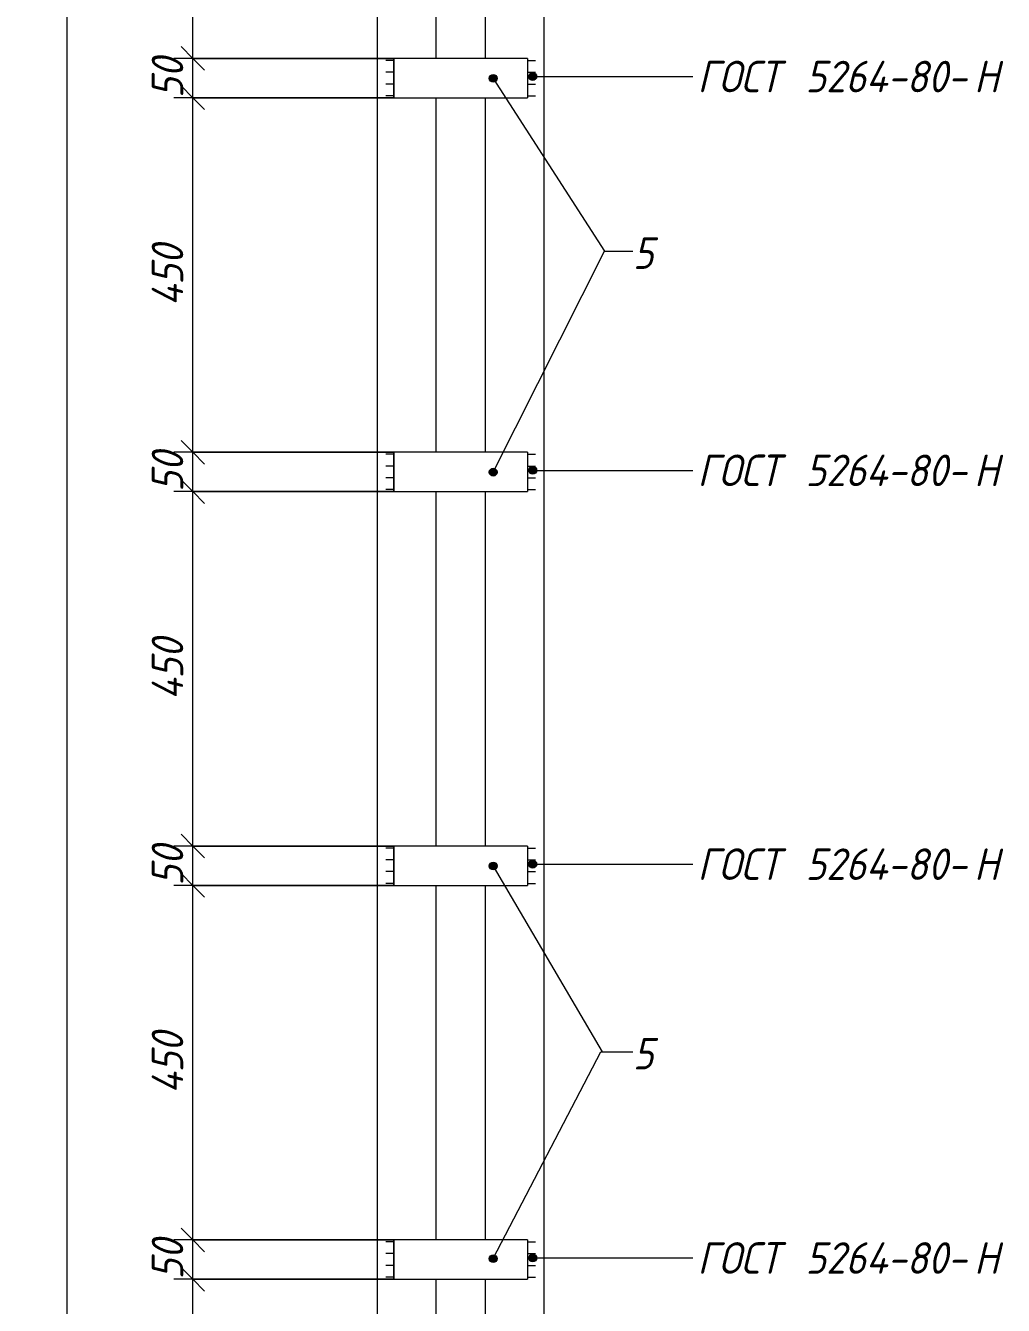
# Model space of a CAD drawing. Header units: millimetres. Extents: x 1214 to 43479, y -809 to 8550.
# Drawn here: x 28917 to 30159, y 1932 to 3557 of the extents above; entities that cross this region are included whole.
import ezdxf

# ---------------------------------------------------------------- set-up
doc = ezdxf.new("R2010")
doc.units = ezdxf.units.MM
for name, color, linetype, lineweight in [('A-ANNO-DIMS', 7, 'Continuous', 9), ('A-ANNO-DIMS-20', 7, 'Continuous', 9), ('A-DETL-2', 7, 'Continuous', 5), ('A-GENM', 7, 'Continuous', 9), ('A-GENM-IDEN', 7, 'Continuous', 9), ('G-ANNO-TEXT', 7, 'Continuous', 9)]:
    doc.layers.add(name, color=color, linetype=linetype, lineweight=lineweight)
doc.styles.add('ISOCPEUR_I_4', font='isocpeui.ttf', dxfattribs={"width": 0.9, "height": 40})
doc.dimstyles.new('ISO-2_0_0_9К_Средний', dxfattribs={"dimscale": 304.8, "dimtxt": 39.839247, "dimasz": 0.098425, "dimexe": 0.07874, "dimexo": 0, "dimgap": 0, "dimtad": 1, "dimdec": 0, "dimzin": 0, "dimdsep": 46, "dimtxsty": 'ISOCPEUR_I_4', "dimblk1": 'OBLIQUE', "dimblk2": 'OBLIQUE', "dimsah": 1, "dimcen": 0.09, "dimdle": 0.07874, "dimazin": 0, "dimtfac": 1, "dimtdec": 4, "dimtix": 1, "dimtmove": 0, "dimatfit": 3, "dimfxl": 1, "dimtvp": 1, "dimtolj": 1, "dimtzin": 0, "dimarcsym": 2})

# ---------------------------------------------------------------- blocks, each defined once
blk = doc.blocks.new('Фахверк_Влож_Полоса боковая - Полоса_Фахверка-25655111-АР1_1_Ф-16')
at = {"layer": 'A-GENM'}
for p, q in [((-27085, 6965), (-27085, 7015)), ((-26915, 7015), (-27085, 7015)), ((-26915, 7015), (-26915, 6965)), ((-27085, 6965), (-26915, 6965))]:
    blk.add_line(p, q, dxfattribs=at)
blk = doc.blocks.new('Фахверк_Влож_Уголок - Уголок_Фахверка-26832616-АР1_1_Ф-16')
at = {"layer": 'A-GENM'}
for p, q in [((-26894, -124), (-26894, 7470)), ((-26969, 3965), (-26969, 3515)), ((-26969, 3465), (-26969, 3015)), ((-26969, 2965), (-26969, 2515)), ((-26969, 2465), (-26969, 2015)), ((-26969, 1965), (-26969, 1515))]:
    blk.add_line(p, q, dxfattribs=at)
blk = doc.blocks.new('Фахверк_Влож_Уголок - Уголок_Фахверка-26832617-АР1_1_Ф-16')
at = {"layer": 'A-GENM'}
for p, q in [((-27106, 7470), (-27106, -124)), ((-27031, 3515), (-27031, 3965)), ((-27031, 3015), (-27031, 3465)), ((-27031, 2515), (-27031, 2965)), ((-27031, 2015), (-27031, 2465)), ((-27031, 1515), (-27031, 1965))]:
    blk.add_line(p, q, dxfattribs=at)
blk = doc.blocks.new('DIMBLOCK83-АР1_1_Ф-16')
at = {"layer": 'A-ANNO-DIMS-20', "lineweight": 20}
for p, q in [((29129.4, 1965), (29114.4, 1980)), ((29129.4, 1965), (29144.4, 1950)), ((29129.4, 1515), (29114.4, 1530)), ((29129.4, 1515), (29144.4, 1500))]:
    blk.add_line(p, q, dxfattribs=at)
at = {"layer": 'A-ANNO-DIMS-20'}
for p, q in [((29384.5, 1965), (29105.4, 1965)), ((29129.4, 1515), (29129.4, 1965)), ((29129.4, 1965), (29384.5, 1965)), ((29384.5, 1515), (29105.4, 1515)), ((29129.4, 1515), (29384.5, 1515))]:
    blk.add_line(p, q, dxfattribs=at)
at = {"layer": 'A-ANNO-DIMS-20', "color": 0, "insert": (29077.2, 1700.5), "char_height": 40, "width": 94.695, "attachment_point": 1, "rotation": 90, "line_spacing_factor": 1.149209, "style": 'ISOCPEUR_I_4'}
blk.add_mtext('450', dxfattribs=at)
blk = doc.blocks.new('_Oblique')
at = {"color": 0, "linetype": 'ByBlock', "lineweight": -2}
blk.add_line((-0.5, -0.5), (0.5, 0.5), dxfattribs=at)
blk = doc.blocks.new('DIMBLOCK84-АР1_1_Ф-16')
at = {"layer": 'A-ANNO-DIMS-20'}
for p, q in [((29384.5, 2015), (29105.4, 2015)), ((29129.4, 1965), (29129.4, 2015)), ((29129.4, 2015), (29384.5, 2015)), ((29384.5, 1965), (29105.4, 1965)), ((29129.4, 1965), (29384.5, 1965))]:
    blk.add_line(p, q, dxfattribs=at)
at = {"layer": 'A-ANNO-DIMS-20', "lineweight": 20}
for p, q in [((29129.4, 2015), (29114.4, 2030)), ((29129.4, 2015), (29144.4, 2000)), ((29129.4, 1965), (29114.4, 1980)), ((29129.4, 1965), (29144.4, 1950))]:
    blk.add_line(p, q, dxfattribs=at)
at = {"layer": 'A-ANNO-DIMS-20', "color": 0, "insert": (29077.2, 1964.7), "char_height": 40, "width": 60.678, "attachment_point": 1, "rotation": 90, "line_spacing_factor": 1.149209, "style": 'ISOCPEUR_I_4'}
blk.add_mtext('50', dxfattribs=at)
blk = doc.blocks.new('DIMBLOCK85-АР1_1_Ф-16')
at = {"layer": 'A-ANNO-DIMS-20', "lineweight": 20}
for p, q in [((29129.4, 2465), (29114.4, 2480)), ((29129.4, 2465), (29144.4, 2450)), ((29129.4, 2015), (29114.4, 2030)), ((29129.4, 2015), (29144.4, 2000))]:
    blk.add_line(p, q, dxfattribs=at)
at = {"layer": 'A-ANNO-DIMS-20'}
for p, q in [((29384.5, 2465), (29105.4, 2465)), ((29129.4, 2015), (29129.4, 2465)), ((29129.4, 2465), (29384.5, 2465)), ((29384.5, 2015), (29105.4, 2015)), ((29129.4, 2015), (29384.5, 2015))]:
    blk.add_line(p, q, dxfattribs=at)
at = {"layer": 'A-ANNO-DIMS-20', "color": 0, "insert": (29077.2, 2200.5), "char_height": 40, "width": 94.695, "attachment_point": 1, "rotation": 90, "line_spacing_factor": 1.149209, "style": 'ISOCPEUR_I_4'}
blk.add_mtext('450', dxfattribs=at)
blk = doc.blocks.new('DIMBLOCK86-АР1_1_Ф-16')
at = {"layer": 'A-ANNO-DIMS-20', "lineweight": 20}
for p, q in [((29129.4, 2515), (29114.4, 2530)), ((29129.4, 2515), (29144.4, 2500)), ((29129.4, 2465), (29114.4, 2480)), ((29129.4, 2465), (29144.4, 2450))]:
    blk.add_line(p, q, dxfattribs=at)
at = {"layer": 'A-ANNO-DIMS-20'}
for p, q in [((29384.5, 2515), (29105.4, 2515)), ((29129.4, 2465), (29129.4, 2515)), ((29129.4, 2515), (29384.5, 2515)), ((29384.5, 2465), (29105.4, 2465)), ((29129.4, 2465), (29384.5, 2465))]:
    blk.add_line(p, q, dxfattribs=at)
at = {"layer": 'A-ANNO-DIMS-20', "color": 0, "insert": (29077.2, 2464.7), "char_height": 40, "width": 60.678, "attachment_point": 1, "rotation": 90, "line_spacing_factor": 1.149209, "style": 'ISOCPEUR_I_4'}
blk.add_mtext('50', dxfattribs=at)
blk = doc.blocks.new('DIMBLOCK87-АР1_1_Ф-16')
at = {"layer": 'A-ANNO-DIMS-20', "lineweight": 20}
for p, q in [((29129.4, 2965), (29114.4, 2980)), ((29129.4, 2965), (29144.4, 2950)), ((29129.4, 2515), (29114.4, 2530)), ((29129.4, 2515), (29144.4, 2500))]:
    blk.add_line(p, q, dxfattribs=at)
at = {"layer": 'A-ANNO-DIMS-20'}
for p, q in [((29384.5, 2965), (29105.4, 2965)), ((29129.4, 2515), (29129.4, 2965)), ((29129.4, 2965), (29384.5, 2965)), ((29384.5, 2515), (29105.4, 2515)), ((29129.4, 2515), (29384.5, 2515))]:
    blk.add_line(p, q, dxfattribs=at)
at = {"layer": 'A-ANNO-DIMS-20', "color": 0, "insert": (29077.2, 2700.5), "char_height": 40, "width": 94.695, "attachment_point": 1, "rotation": 90, "line_spacing_factor": 1.149209, "style": 'ISOCPEUR_I_4'}
blk.add_mtext('450', dxfattribs=at)
blk = doc.blocks.new('DIMBLOCK88-АР1_1_Ф-16')
at = {"layer": 'A-ANNO-DIMS-20', "lineweight": 20}
for p, q in [((29129.4, 3015), (29114.4, 3030)), ((29129.4, 3015), (29144.4, 3000)), ((29129.4, 2965), (29114.4, 2980)), ((29129.4, 2965), (29144.4, 2950))]:
    blk.add_line(p, q, dxfattribs=at)
at = {"layer": 'A-ANNO-DIMS-20'}
for p, q in [((29384.5, 3015), (29105.4, 3015)), ((29129.4, 2965), (29129.4, 3015)), ((29129.4, 3015), (29384.5, 3015)), ((29384.5, 2965), (29105.4, 2965)), ((29129.4, 2965), (29384.5, 2965))]:
    blk.add_line(p, q, dxfattribs=at)
at = {"layer": 'A-ANNO-DIMS-20', "color": 0, "insert": (29077.2, 2964.7), "char_height": 40, "width": 60.678, "attachment_point": 1, "rotation": 90, "line_spacing_factor": 1.149209, "style": 'ISOCPEUR_I_4'}
blk.add_mtext('50', dxfattribs=at)
blk = doc.blocks.new('DIMBLOCK89-АР1_1_Ф-16')
at = {"layer": 'A-ANNO-DIMS-20', "lineweight": 20}
for p, q in [((29129.4, 3465), (29114.4, 3480)), ((29129.4, 3465), (29144.4, 3450)), ((29129.4, 3015), (29114.4, 3030)), ((29129.4, 3015), (29144.4, 3000))]:
    blk.add_line(p, q, dxfattribs=at)
at = {"layer": 'A-ANNO-DIMS-20'}
for p, q in [((29384.5, 3465), (29105.4, 3465)), ((29129.4, 3015), (29129.4, 3465)), ((29129.4, 3465), (29384.5, 3465)), ((29384.5, 3015), (29105.4, 3015)), ((29129.4, 3015), (29384.5, 3015))]:
    blk.add_line(p, q, dxfattribs=at)
at = {"layer": 'A-ANNO-DIMS-20', "color": 0, "insert": (29077.2, 3200.5), "char_height": 40, "width": 94.695, "attachment_point": 1, "rotation": 90, "line_spacing_factor": 1.149209, "style": 'ISOCPEUR_I_4'}
blk.add_mtext('450', dxfattribs=at)
blk = doc.blocks.new('DIMBLOCK90-АР1_1_Ф-16')
at = {"layer": 'A-ANNO-DIMS-20', "lineweight": 20}
for p, q in [((29129.4, 3515), (29114.4, 3530)), ((29129.4, 3515), (29144.4, 3500)), ((29129.4, 3465), (29114.4, 3480)), ((29129.4, 3465), (29144.4, 3450))]:
    blk.add_line(p, q, dxfattribs=at)
at = {"layer": 'A-ANNO-DIMS-20'}
for p, q in [((29384.5, 3515), (29105.4, 3515)), ((29129.4, 3465), (29129.4, 3515)), ((29129.4, 3515), (29384.5, 3515)), ((29384.5, 3465), (29105.4, 3465)), ((29129.4, 3465), (29384.5, 3465))]:
    blk.add_line(p, q, dxfattribs=at)
at = {"layer": 'A-ANNO-DIMS-20', "color": 0, "insert": (29077.2, 3464.7), "char_height": 40, "width": 60.678, "attachment_point": 1, "rotation": 90, "line_spacing_factor": 1.149209, "style": 'ISOCPEUR_I_4'}
blk.add_mtext('50', dxfattribs=at)
blk = doc.blocks.new('DIMBLOCK91-АР1_1_Ф-16')
at = {"layer": 'A-ANNO-DIMS-20'}
for p, q in [((29384.5, 3965), (29105.4, 3965)), ((29129.4, 3515), (29129.4, 3965)), ((29129.4, 3965), (29384.5, 3965)), ((29384.5, 3515), (29105.4, 3515)), ((29129.4, 3515), (29384.5, 3515))]:
    blk.add_line(p, q, dxfattribs=at)
at = {"layer": 'A-ANNO-DIMS-20', "lineweight": 20}
for p, q in [((29129.4, 3965), (29114.4, 3980)), ((29129.4, 3965), (29144.4, 3950)), ((29129.4, 3515), (29114.4, 3530)), ((29129.4, 3515), (29144.4, 3500))]:
    blk.add_line(p, q, dxfattribs=at)
at = {"layer": 'A-ANNO-DIMS-20', "color": 0, "insert": (29077.2, 3700.5), "char_height": 40, "width": 94.695, "attachment_point": 1, "rotation": 90, "line_spacing_factor": 1.149209, "style": 'ISOCPEUR_I_4'}
blk.add_mtext('450', dxfattribs=at)
blk = doc.blocks.new('DIMBLOCK106-АР1_1_Ф-16')
at = {"layer": 'A-ANNO-DIMS-20'}
for p, q in [((28969.4, 7524), (28969.4, -154)), ((29369.5, 7500), (28945.4, 7500)), ((28969.4, 7500), (29369.5, 7500)), ((29369.5, -130), (28945.4, -130)), ((28969.4, -130), (29369.5, -130))]:
    blk.add_line(p, q, dxfattribs=at)
at = {"layer": 'A-ANNO-DIMS-20', "lineweight": 20}
for p, q in [((28969.4, 7500), (28954.4, 7515)), ((28969.4, 7500), (28984.4, 7485)), ((28969.4, -130), (28954.4, -115)), ((28969.4, -130), (28984.4, -145))]:
    blk.add_line(p, q, dxfattribs=at)
at = {"layer": 'A-ANNO-DIMS-20', "color": 0, "insert": (28917.2, 3634.4), "char_height": 40, "width": 121.356, "attachment_point": 1, "rotation": 90, "line_spacing_factor": 1.149209, "style": 'ISOCPEUR_I_4'}
blk.add_mtext('7630', dxfattribs=at)

msp = doc.modelspace()

# ---------------------------------------------------------------- hatches: boundary and pattern name
at = {"layer": 'A-GENM-IDEN'}
h = msp.add_hatch(color=256, dxfattribs=at)
edge = h.paths.add_edge_path(flags=0)
edge.add_arc((29510.79962, 3489.67214), 5, 0, 360)
h = msp.add_hatch(color=256, dxfattribs=at)
edge = h.paths.add_edge_path(flags=0)
edge.add_arc((29510.79962, 2989.67214), 5, 0, 360)
h = msp.add_hatch(color=256, dxfattribs=at)
edge = h.paths.add_edge_path(flags=0)
edge.add_arc((29510.79962, 2489.67214), 5, 0, 360)
h = msp.add_hatch(color=256, dxfattribs=at)
edge = h.paths.add_edge_path(flags=0)
edge.add_arc((29510.79962, 1991.16201), 5, 0, 360)
at = {"layer": 'G-ANNO-TEXT'}
h = msp.add_hatch(color=256, dxfattribs=at)
edge = h.paths.add_edge_path(flags=0)
edge.add_arc((29560.97988, 3491.99135), 5, 0, 360)
h = msp.add_hatch(color=256, dxfattribs=at)
edge = h.paths.add_edge_path(flags=0)
edge.add_arc((29560.97988, 2991.99135), 5, 0, 360)
h = msp.add_hatch(color=256, dxfattribs=at)
edge = h.paths.add_edge_path(flags=0)
edge.add_arc((29560.97988, 2491.99135), 5, 0, 360)
h = msp.add_hatch(color=256, dxfattribs=at)
edge = h.paths.add_edge_path(flags=0)
edge.add_arc((29560.97988, 1991.99135), 5, 0, 360)

# ---------------------------------------------------------------- linework, layer by layer
at = {"layer": 'A-DETL-2'}
for p, q in [((29384.50274, 3512.5), (29374.50274, 3512.5)), ((29384.50274, 3515), (29384.50274, 3465)), ((29554.50274, 3515), (29554.50274, 3465)), ((29554.50274, 3512.5), (29564.50274, 3512.5)), ((29384.50274, 3497.5), (29374.50274, 3497.5)), ((29554.50274, 3497.5), (29564.50274, 3497.5)), ((29384.50274, 3482.5), (29374.50274, 3482.5)), ((29554.50274, 3482.5), (29564.50274, 3482.5)), ((29384.50274, 3467.5), (29374.50274, 3467.5)), ((29554.50274, 3467.5), (29564.50274, 3467.5)), ((29384.50274, 3012.5), (29374.50274, 3012.5)), ((29384.50274, 3015), (29384.50274, 2965)), ((29554.50274, 3015), (29554.50274, 2965)), ((29554.50274, 3012.5), (29564.50274, 3012.5)), ((29384.50274, 2997.5), (29374.50274, 2997.5)), ((29554.50274, 2997.5), (29564.50274, 2997.5)), ((29384.50274, 2982.5), (29374.50274, 2982.5)), ((29554.50274, 2982.5), (29564.50274, 2982.5)), ((29384.50274, 2967.5), (29374.50274, 2967.5)), ((29554.50274, 2967.5), (29564.50274, 2967.5)), ((29384.50274, 2512.5), (29374.50274, 2512.5)), ((29384.50274, 2515), (29384.50274, 2465)), ((29554.50274, 2515), (29554.50274, 2465)), ((29554.50274, 2512.5), (29564.50274, 2512.5)), ((29384.50274, 2497.5), (29374.50274, 2497.5)), ((29554.50274, 2497.5), (29564.50274, 2497.5)), ((29384.50274, 2482.5), (29374.50274, 2482.5)), ((29554.50274, 2482.5), (29564.50274, 2482.5)), ((29384.50274, 2467.5), (29374.50274, 2467.5)), ((29554.50274, 2467.5), (29564.50274, 2467.5)), ((29384.50274, 2015), (29384.50274, 1965)), ((29554.50274, 2015), (29554.50274, 1965)), ((29384.50274, 2012.5), (29374.50274, 2012.5)), ((29554.50274, 2012.5), (29564.50274, 2012.5)), ((29384.50274, 1997.5), (29374.50274, 1997.5)), ((29384.50274, 1982.5), (29374.50274, 1982.5)), ((29554.50274, 1997.5), (29564.50274, 1997.5)), ((29554.50274, 1982.5), (29564.50274, 1982.5)), ((29384.50274, 1967.5), (29374.50274, 1967.5)), ((29554.50274, 1967.5), (29564.50274, 1967.5))]:
    msp.add_line(p, q, dxfattribs=at)
at = {"layer": 'A-GENM-IDEN'}
for p, q in [((29510.79962, 3489.67214), (29652.14802, 3270.26323)), ((29510.79962, 2989.67214), (29652.14802, 3270.26323)), ((29652.14802, 3270.26323), (29688.22004, 3270.26323)), ((29652.14802, 3270.26323), (29688.22004, 3270.26323)), ((29510.79962, 2489.67214), (29649.16827, 2253.87461)), ((29510.79962, 1991.16201), (29647.6784, 2253.87461)), ((29647.6784, 2253.87461), (29688.22004, 2253.87461)), ((29649.16827, 2253.87461), (29688.22004, 2253.87461))]:
    msp.add_line(p, q, dxfattribs=at)
for centre in [(29510.79962, 3489.67214), (29510.79962, 2989.67214), (29510.79962, 2489.67214), (29510.79962, 1991.16201)]:
    msp.add_circle(centre, 5, dxfattribs=at)
at = {"layer": 'G-ANNO-TEXT'}
for p, q in [((29560.97988, 3491.99135), (29764.14178, 3491.99135)), ((29560.97988, 2991.99135), (29764.14178, 2991.99135)), ((29560.97988, 2491.99135), (29764.14178, 2491.99135)), ((29560.97988, 1991.99135), (29764.14178, 1991.99135))]:
    msp.add_line(p, q, dxfattribs=at)
for centre in [(29560.97988, 3491.99135), (29560.97988, 2991.99135), (29560.97988, 2491.99135), (29560.97988, 1991.99135)]:
    msp.add_circle(centre, 5, dxfattribs=at)

# ---------------------------------------------------------------- block references
at = {"layer": 'A-GENM'}
for name, p in [('Фахверк_Влож_Уголок - Уголок_Фахверка-26832617-АР1_1_Ф-16', (56469.50274, 0)), ('Фахверк_Влож_Уголок - Уголок_Фахверка-26832616-АР1_1_Ф-16', (56469.50274, 0)), ('Фахверк_Влож_Полоса боковая - Полоса_Фахверка-25655111-АР1_1_Ф-16', (56469.50274, -3500)), ('Фахверк_Влож_Полоса боковая - Полоса_Фахверка-25655111-АР1_1_Ф-16', (56469.50274, -4000)), ('Фахверк_Влож_Полоса боковая - Полоса_Фахверка-25655111-АР1_1_Ф-16', (56469.50274, -4500)), ('Фахверк_Влож_Полоса боковая - Полоса_Фахверка-25655111-АР1_1_Ф-16', (56469.50274, -5000))]:
    msp.add_blockref(name, p, dxfattribs=at)

# ---------------------------------------------------------------- texts
at = {"layer": 'A-GENM-IDEN', "char_height": 40, "width": 31.746825, "attachment_point": 1, "style": 'ISOCPEUR_I_4'}
for insert in [(29688.22004, 3287.78614), (29688.22004, 3287.78614), (29688.22004, 2271.39753), (29688.22004, 2271.39753)]:
    msp.add_mtext('\\fISOCPEUR|b0|i1|c204|p34|;\\W.9;5', dxfattribs=dict(at, insert=insert))
at = {"layer": 'G-ANNO-TEXT', "char_height": 40, "attachment_point": 1, "style": 'ISOCPEUR_I_4'}
for s, insert, width in [('ГОСТ', (29770.14178, 3511.99135), 138.5316), (' 5264-80-', (29884.44178, 3511.99135), 287.1644625), ('\\fISOCPEUR|b0|i1|c204|p34|;\\W.9;Н', (30121.37615, 3511.99135), 37.518975), ('ГОСТ', (29770.14178, 3011.99135), 138.5316), (' 5264-80-', (29884.44178, 3011.99135), 287.1644625), ('\\fISOCPEUR|b0|i1|c204|p34|;\\W.9;Н', (30121.37615, 3011.99135), 37.518975), ('ГОСТ', (29770.14178, 2511.99135), 138.5316), (' 5264-80-', (29884.44178, 2511.99135), 287.1644625), ('\\fISOCPEUR|b0|i1|c204|p34|;\\W.9;Н', (30121.37615, 2511.99135), 37.518975), ('ГОСТ', (29770.14178, 2011.99135), 138.5316), (' 5264-80-', (29884.44178, 2011.99135), 287.1644625), ('\\fISOCPEUR|b0|i1|c204|p34|;\\W.9;Н', (30121.37615, 2011.99135), 37.518975)]:
    msp.add_mtext(s, dxfattribs=dict(at, insert=insert, width=width))

# ---------------------------------------------------------------- dimensions: what is measured, and where the dimension line sits
at = {"layer": 'A-ANNO-DIMS'}
for base, p1, p2, override, picture, middle in [((28969.42375, -130), (29369.50274, 7500), (29369.50274, -130), {"dimpost": '<>', "dimfxl": 7630}, 'DIMBLOCK106-АР1_1_Ф-16', (28949.16617, 3685)), ((29129.42375, 3965), (29384.50274, 3515), (29384.50274, 3965), {"dimpost": '<>', "dimfxl": 450}, 'DIMBLOCK91-АР1_1_Ф-16', (29109.42375, 3740)), ((29129.42375, 3515), (29384.50274, 3465), (29384.50274, 3515), {"dimpost": '<>', "dimfxl": 50}, 'DIMBLOCK90-АР1_1_Ф-16', (29109.42375, 3490)), ((29129.42375, 3465), (29384.50274, 3015), (29384.50274, 3465), {"dimpost": '<>', "dimfxl": 450}, 'DIMBLOCK89-АР1_1_Ф-16', (29109.42375, 3240)), ((29129.42375, 3015), (29384.50274, 2965), (29384.50274, 3015), {"dimpost": '<>', "dimfxl": 50}, 'DIMBLOCK88-АР1_1_Ф-16', (29109.42375, 2990)), ((29129.42375, 2965), (29384.50274, 2515), (29384.50274, 2965), {"dimpost": '<>', "dimfxl": 450}, 'DIMBLOCK87-АР1_1_Ф-16', (29109.42375, 2740)), ((29129.42375, 2515), (29384.50274, 2465), (29384.50274, 2515), {"dimpost": '<>', "dimfxl": 50}, 'DIMBLOCK86-АР1_1_Ф-16', (29109.42375, 2490)), ((29129.42375, 2465), (29384.50274, 2015), (29384.50274, 2465), {"dimpost": '<>', "dimfxl": 450}, 'DIMBLOCK85-АР1_1_Ф-16', (29109.42375, 2240)), ((29129.42375, 2015), (29384.50274, 1965), (29384.50274, 2015), {"dimpost": '<>', "dimfxl": 50}, 'DIMBLOCK84-АР1_1_Ф-16', (29109.42375, 1990)), ((29129.42375, 1965), (29384.50274, 1515), (29384.50274, 1965), {"dimpost": '<>', "dimfxl": 450}, 'DIMBLOCK83-АР1_1_Ф-16', (29109.42375, 1740))]:
    dim = msp.add_linear_dim(base=base, p1=p1, p2=p2, angle=90, dimstyle='ISO-2_0_0_9К_Средний', override=override, dxfattribs=at)
    dim.commit()
    dim.dimension.update_dxf_attribs({"geometry": picture, "text_midpoint": middle})

doc.saveas('drawing.dxf')
